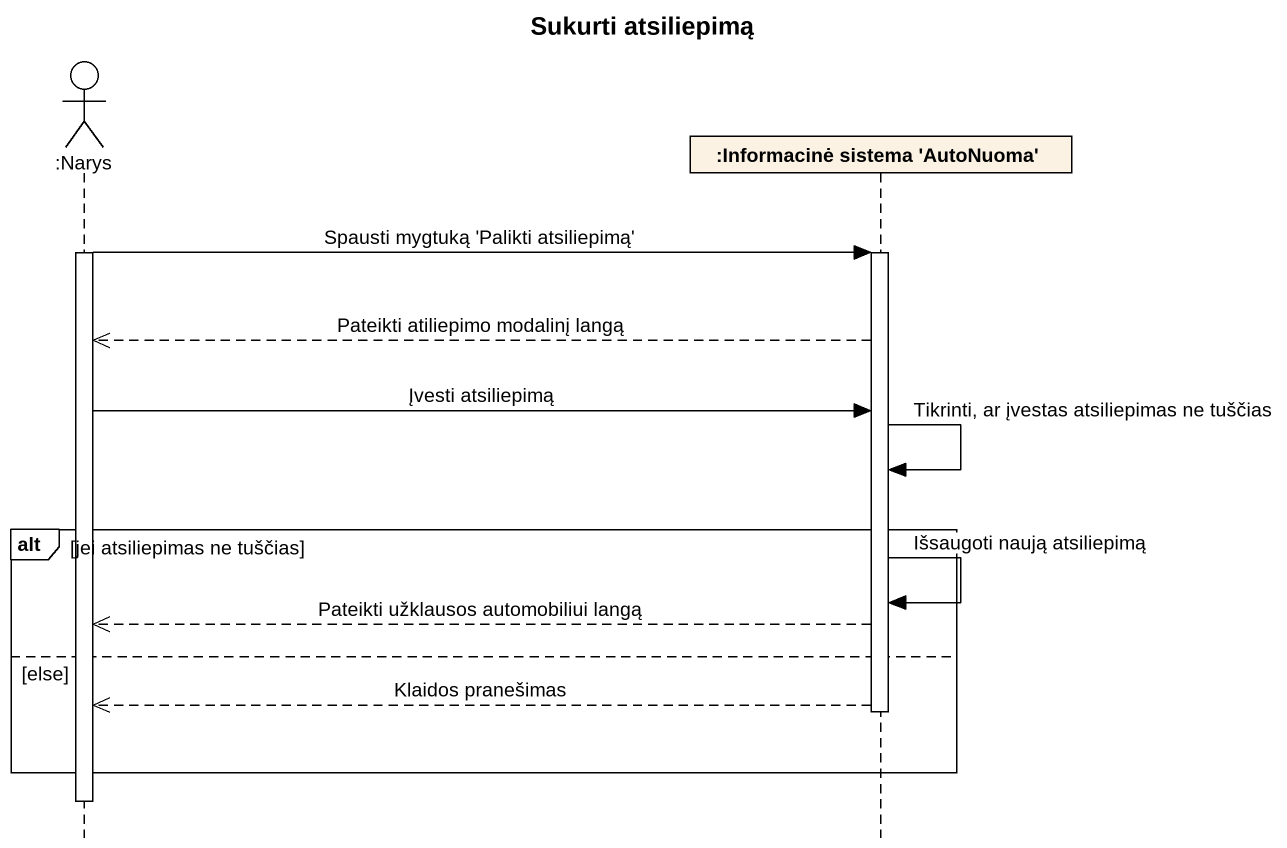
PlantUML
@startuml
title Sukurti atsiliepimą
hide footbox
actor ":Narys" as Narys
participant ":Informacinė sistema 'AutoNuoma'" as Informacinė_sistema

activate Narys
Narys -> Informacinė_sistema : Spausti mygtuką 'Palikti atsiliepimą'
activate Informacinė_sistema
Informacinė_sistema -->> Narys : Pateikti atiliepimo modalinį langą
Narys -> Informacinė_sistema : Įvesti atsiliepimą
Informacinė_sistema -> Informacinė_sistema : Tikrinti, ar įvestas atsiliepimas ne tuščias
alt jei atsiliepimas ne tuščias
  Informacinė_sistema -> Informacinė_sistema : Išsaugoti naują atsiliepimą
  Informacinė_sistema -->> Narys : Pateikti užklausos automobiliui langą
else else
  Informacinė_sistema -->> Narys : Klaidos pranešimas
  deactivate Informacinė_sistema
end
deactivate Narys
@enduml
